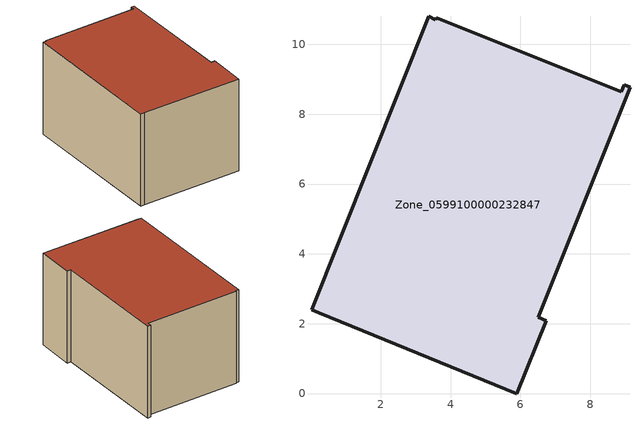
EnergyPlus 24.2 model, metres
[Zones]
Zone_0599100000232847
 floor ground (C_G): 6.51,2.18 6.74,2.09 5.89,0 0.22,2.32 0.01,2.4 3.37,10.8 3.56,10.71 3.58,10.76 8.89,8.64 8.97,8.84 9.14,8.77 z0
 wall outside (C_F): 0.22,2.32 5.89,0 6.74,2.09 6.51,2.18 9.14,8.77 8.97,8.84 8.89,8.64 3.58,10.76 3.56,10.71 3.37,10.8 0.01,2.4 0.22,2.32 z0:5.71
 roof outside (C_R): 6.51,2.18 9.14,8.77 8.97,8.84 8.89,8.64 3.58,10.76 3.56,10.71 3.37,10.8 0.01,2.4 0.22,2.32 5.89,0 6.74,2.09 z5.71
[BUILDING]
Pand.0599100000232847: North Axis=0; Terrain=City; Loads Convergence Tolerance Value=0.04; Temperature Convergence Tolerance Value=0.4; Solar Distribution=FullExterior; Maximum Number of Warmup Days=25; Minimum Number of Warmup Days=1
[Site:Location]
Rotterdam.The.Hague.AP_ZH_NLD Design_Conditions: Latitude=51.96; Longitude=4.45; Time Zone=1; Elevation=-4.5
[SITE:GROUNDTEMPERATURE:BUILDINGSURFACE]
18, 18, 18, 18, 18, 18, 18, 18, 18, 18, 18, 18
[MATERIAL] Thermal Absorptance=0.9; Solar Absorptance=0.7; Visible Absorptance=0.7
Name | Roughness | Thickness | Conductivity | Density | Specific Heat
G.TI.1975-1991 | MediumSmooth | 0.15 | 0.288461 | 540 | 1210
F.TI.1975-1991 | Rough | 0.3 | 0.230769 | 1920 | 840
R.TI.1975-1991 | MediumRough | 0.2 | 0.153846 | 1500 | 1000
[CONSTRUCTION]
C_G: G.TI.1975-1991
C_F: F.TI.1975-1991
C_R: R.TI.1975-1991
[ZONE]
Zone_0599100000232847: Type=1; Multiplier=1; Ceiling Height=Autocalculate; Volume=Autocalculate; Floor Area=autocalculate; Part of Total Floor Area=Yes
[ZONEINFILTRATION:DESIGNFLOWRATE]
Infil_Zone_0599100000232847: Zone or ZoneList or Space or SpaceList=Zone_0599100000232847; Schedule=AlwaysOn; Design Flow Rate Calculation Method=Flow/Area; Flow Rate per Floor Area=0.003; Constant Term Coefficient=1; Temperature Term Coefficient=0; Velocity Term Coefficient=0; Velocity Squared Term Coefficient=0
[HVACTEMPLATE:ZONE:IDEALLOADSAIRSYSTEM]
Zone_0599100000232847: Maximum Heating Supply Air Temperature=50; Minimum Cooling Supply Air Temperature=13; Maximum Heating Supply Air Humidity Ratio=0.0156; Minimum Cooling Supply Air Humidity Ratio=0.0077; Heating Limit=NoLimit; Cooling Limit=NoLimit; Dehumidification Control Type=ConstantSensibleHeatRatio; Cooling Sensible Heat Ratio=0.7; Dehumidification Setpoint=60; Humidification Control Type=None; Humidification Setpoint=30; Outdoor Air Method=None; Outdoor Air Flow Rate per Person=0.00944; Outdoor Air Flow Rate per Zone Floor Area=0; Outdoor Air Flow Rate per Zone=0; Demand Controlled Ventilation Type=None; Outdoor Air Economizer Type=NoEconomizer; Heat Recovery Type=None; Sensible Heat Recovery Effectiveness=0.7; Latent Heat Recovery Effectiveness=0.65
[ZONECONTROL:THERMOSTAT]
ThermostatControl_Zone_0599100000232847: Zone or ZoneList=Zone_0599100000232847; Control Type Schedule=DualSetpointControlType; Control 1=Thermostat_Zone_0599100000232847; Temperature Difference Between Cutout And Setpoint=0
[THERMOSTATSETPOINT:DUALSETPOINT]
Thermostat_Zone_0599100000232847: Heating Setpoint Temperature Schedule=HeatingSetpoint_Zone_0599100000232847; Cooling Setpoint Temperature Schedule=CoolingSetpoint_Zone_0599100000232847
[SCHEDULE:COMPACT]
HeatingSetpoint_Zone_0599100000232847: Through: 12/31, For: AllDays, Until: 24:00, 21
CoolingSetpoint_Zone_0599100000232847: Through: 12/31, For: AllDays, Until: 24:00, 24
DualSetpointControlType: Through: 12/31, For: AllDays, Until: 24:00, 4
AlwaysOn: Through: 12/31, For: AllDays, Until: 24:00, 1
